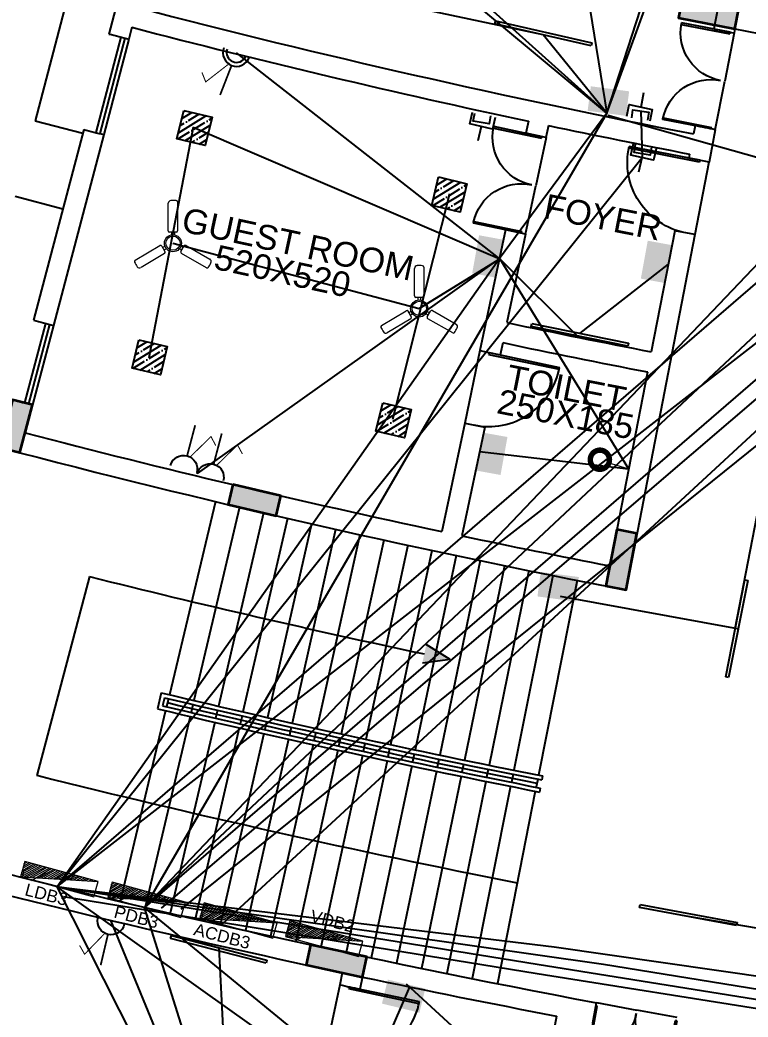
# Model space of a CAD drawing. Header units: inches. Extents: x -221585 to 401252, y -284294 to 332380.
# Drawn here: x 142180 to 143066, y 39491 to 40704 of the extents above; entities that cross this region are included whole.
import ezdxf

# ---------------------------------------------------------------- set-up
doc = ezdxf.new("R2010")
doc.units = ezdxf.units.IN
doc.header["$MEASUREMENT"] = 0
doc.linetypes.add('HIDDEN2', pattern=[0.1875, 0.125, -0.0625])
for name, color, linetype in [('A_dimension_100', 233, 'Continuous'), ('E-LIGHT', 7, 'Continuous'), ('Power', 7, 'Continuous'), ('UPS', 7, 'Continuous')]:
    doc.layers.add(name, color=color, linetype=linetype)
for name, color, linetype, lineweight in [('ceilingfan', 1, 'Continuous', 15), ('column fa 25', 3, 'Continuous', 35), ('PIE', 7, 'Continuous', 15), ('text', 72, 'HIDDEN2', 5)]:
    doc.layers.add(name, color=color, linetype=linetype, lineweight=lineweight)
doc.styles.add('DIM', font='arial.ttf')

# ---------------------------------------------------------------- blocks, each defined once
blk = doc.blocks.new('RYTRTRTRTRT')
at = {"color": 1}
for p, q in [((42.518, 61.153), (42.518, 61.753)), ((42.518, 61.753), (42.538, 61.753)), ((42.538, 61.753), (42.538, 61.153)), ((43.718, 61.753), (43.698, 61.753)), ((43.698, 61.753), (43.698, 61.153)), ((43.718, 61.153), (43.718, 61.753)), ((42.518, 61.153), (42.538, 61.153)), ((43.718, 61.153), (43.698, 61.153)), ((42.518, 61.103), (43.118, 61.103)), ((43.718, 61.103), (43.118, 61.103))]:
    blk.add_line(p, q, dxfattribs=at)
for centre, start, end in [((42.528, 61.163), 359.0371, 90), ((43.708, 61.163), 90, 180.9629)]:
    blk.add_arc(centre, 0.59, start, end, dxfattribs=at)
blk = doc.blocks.new('TRTH')
at = {"color": 1, "ltscale": 8}
for p, q in [((-589.839, -68.759), (-589.839, -67.98)), ((-589.819, -68.759), (-589.819, -67.979)), ((-589.839, -68.759), (-589.819, -68.759)), ((-589.839, -68.859), (-589.039, -68.859))]:
    blk.add_line(p, q, dxfattribs=at)
blk.add_arc((-589.819, -68.759), 0.78, 0, 91.4693, dxfattribs=at)
blk = doc.blocks.new('ddfe')
at = {"layer": 'column fa 25', "ltscale": 10}
h = blk.add_hatch(color=3, dxfattribs=at)
h.set_gradient(color1=(141, 141, 141), color2=(145, 145, 145), one_color=1, tint=0.57, name='CYLINDER')
h.paths.add_polyline_path([(177039, 119902.4), (177064, 119902.4), (177064, 119962.4), (177039, 119962.4)])
at = {"layer": 'column fa 25', "color": 2, "ltscale": 10}
blk.add_lwpolyline([(177039, 119902.4), (177064, 119902.4), (177064, 119962.4), (177039, 119962.4)], close=True, dxfattribs=at)
blk = doc.blocks.new('dd')
at = {"layer": 'column fa 25', "ltscale": 10}
h = blk.add_hatch(color=3, dxfattribs=at)
h.set_gradient(color1=(141, 141, 141), color2=(145, 145, 145), one_color=1, tint=0.57, name='CYLINDER')
h.paths.add_polyline_path([(177327.8, 119886), (177352.8, 119886), (177352.8, 119956), (177327.8, 119956)])
at = {"layer": 'column fa 25', "color": 1, "ltscale": 10}
blk.add_lwpolyline([(177327.8, 119886), (177352.8, 119886), (177352.8, 119956), (177327.8, 119956)], close=True, dxfattribs=at)
blk = doc.blocks.new('Fan')
at = {"color": 6}
for p, q in [((-5.8, 15.7), (-5.8, 48.4)), ((5.2, 50.1), (5.2, 15.7)), ((3.5, 14), (-4.1, 14)), ((-1.9, 14), (-1.9, 10.8)), ((1.5, 14), (1.5, 10.8)), ((-45.2, -19.5), (-15.9, -1.9)), ((-10.2, -11.4), (-38.2, -28.2)), ((-13.6, -2.5), (-9.7, -9)), ((-12.6, -4.2), (-9.9, -2.6)), ((-10.8, -7.1), (-8.1, -5.5)), ((10.3, -7.3), (7.6, -5.8)), ((12, -4.4), (9.3, -2.8)), ((9.4, -9.1), (13.2, -2.4)), ((39.7, -28.3), (10, -11.4)), ((15.5, -1.8), (43.8, -18))]:
    blk.add_line(p, q, dxfattribs=at)
for centre, radius in [((-0.2, 0.8), 10.2), ((-0.2, 0.9), 8.5)]:
    blk.add_circle(centre, radius, dxfattribs=at)
for centre, radius, start, end in [((-2.4, 48.4), 3.4, 92.735, 180), ((-0.2, 0.9), 51, 85.7207, 92.735), ((3.5, 50.1), 1.7, 0, 85.7207), ((-4.1, 15.7), 1.7, 180, 270), ((3.5, 15.7), 1.7, 270, 0), ((-15, -3.4), 1.7, 30.9808, 120.9808), ((-11.1, -9.9), 1.7, 300.9808, 30.9808), ((10.8, -9.9), 1.7, 150.2708, 240.2708), ((14.6, -3.3), 1.7, 60.2708, 150.2708), ((-44.4, -21), 1.7, 120.9808, 206.3239), ((-0.2, 0.9), 51, 206.3239, 213.3255), ((-0.2, 0.9), 51, 325.7165, 332.7215), ((42.1, -20.9), 3.4, 332.7215, 60.2708), ((-40, -25.3), 3.4, 213.3255, 300.9808), ((40.6, -26.9), 1.7, 240.2708, 325.7165)]:
    blk.add_arc(centre, radius, start, end, dxfattribs=at)
blk = doc.blocks.new('ups 6A')
at = {"layer": 'E-LIGHT', "color": 4}
for points, const_width in [([(5905666.9, -1658491.3), (5905670.4, -1658287.3)], 11.7), ([(5905691.6, -1658286), (5905784.8, -1658448.2), (5905830.5, -1658400.8)], 6.64)]:
    blk.add_lwpolyline(points, dxfattribs=dict(at, const_width=const_width))
blk.add_arc((5905671.9, -1658199.8), 87.4, 179.01016, 359.01016, dxfattribs=at)
blk = doc.blocks.new('16A')
at = {"layer": 'E-LIGHT', "color": 1}
for points, const_width in [([(5916857.4, -1642748), (5916860.9, -1642952)], 11.7), ([(5916882, -1642953.3), (5916975.2, -1642791.1), (5917021, -1642838.5)], 6.64)]:
    blk.add_lwpolyline(points, dxfattribs=dict(at, const_width=const_width))
for centre, radius, start, end in [((5916862.4, -1643039.4), 87.4, 0.98984, 180.98984), ((5916863.3, -1643042.7), 64.6, 4.27254, 175.75788)]:
    blk.add_arc(centre, radius, start, end, dxfattribs=at)
blk = doc.blocks.new('light')
at = {"color": 5}
for p, q in [((112625.2, 38871.2), (112742.5, 38895.9)), ((112743.3, 38892.3), (112625.9, 38867.6)), ((112742.5, 38895.9), (112743.3, 38892.3)), ((112625.9, 38867.6), (112625.2, 38871.2))]:
    blk.add_line(p, q, dxfattribs=at)

msp = doc.modelspace()

# ---------------------------------------------------------------- hatches: boundary and pattern name
at = {"ltscale": 10}
h = msp.add_hatch(dxfattribs=at)
h.set_pattern_fill('ANSI35', color=1, scale=50, angle=-13.423)
h.set_pattern_definition([(31.5770164, (-50813.339, -100492.432), (-6.5455525, 10.6492132), []), (31.5770164, (-50804.742, -100494.484), (-6.5455525, 10.6492132), [15.625, -3.125, 0, -3.125])])
h.paths.add_polyline_path([(142405.7, 40550.8), (142414, 40585.4), (142379.5, 40593.6), (142371.2, 40559.1)])
h = msp.add_hatch(dxfattribs=at)
h.set_pattern_fill('ANSI35', color=1, scale=50, angle=-13.423)
h.set_pattern_definition([(31.5770164, (-50503.447, -100573.348), (-6.5455525, 10.6492132), []), (31.5770164, (-50494.85, -100575.4), (-6.5455525, 10.6492132), [15.625, -3.125, 0, -3.125])])
h.paths.add_polyline_path([(142715.6, 40469.9), (142723.9, 40504.5), (142689.3, 40512.7), (142681.1, 40478.2)])
h = msp.add_hatch(dxfattribs=at)
h.set_pattern_fill('ANSI35', color=1, scale=50, angle=-13.423)
h.set_pattern_definition([(31.5770164, (-50867.941, -100771.352), (-6.5455525, 10.6492132), []), (31.5770164, (-50859.344, -100773.404), (-6.5455525, 10.6492132), [15.625, -3.125, 0, -3.125])])
h.paths.add_polyline_path([(142351.1, 40271.9), (142359.4, 40306.5), (142324.8, 40314.7), (142316.6, 40280.2)])
h = msp.add_hatch(dxfattribs=at)
h.set_pattern_fill('ANSI35', color=1, scale=50, angle=-13.423)
h.set_pattern_definition([(31.5770164, (-50571.306, -100847.912), (-6.5455525, 10.6492132), []), (31.5770164, (-50562.709, -100849.963), (-6.5455525, 10.6492132), [15.625, -3.125, 0, -3.125])])
h.paths.add_polyline_path([(142647.8, 40195.4), (142656, 40229.9), (142621.5, 40238.1), (142613.2, 40203.6)])
h = msp.add_hatch(color=2, dxfattribs=at)
h.dxf.hatch_style = 1
h.paths.add_polyline_path([(142669.6, 39921.5), (142703.6, 39926), (142674.4, 39944)])

# ---------------------------------------------------------------- linework, layer by layer
at = {"color": 4, "ltscale": 10}
for p, q in [((143162.1, 41404.5), (143024.1, 40692.7)), ((143049.6, 40692.9, 0), (143048.6, 40688)), ((142798.5, 40580.5), (142795.4, 40565.8)), ((142823, 40575.3), (142819.9, 40560.7)), ((142819.9, 40560.7), (142795.4, 40565.8)), ((143001.3, 40574.9), (142999.4, 40565.1)), ((143025.8, 40570.2), (143018.2, 40530.9)), ((142994.6, 40540.6), (142993.6, 40535.7)), ((143018.2, 40530.9), (142993.6, 40535.7)), ((142770.7, 40448.4), (142739.7, 40301.7)), ((142795.1, 40443.3), (142770.7, 40448.4)), ((142795.1, 40443.3), (142772.4, 40335.6)), ((143001.1, 40442.6), (142917.3, 40010.6)), ((142976.5, 40447.3), (142948, 40300.1)), ((143001.1, 40442.6), (142976.5, 40447.3)), ((142767.3, 40311.2), (142764.2, 40296.5)), ((142739.7, 40301.6), (142764.2, 40296.5)), ((142943.2, 40275.5), (142897.5, 40039.9)), ((142721.1, 40213.5), (142693.3, 40081.5, 0.8)), ((142721.1, 40213.5, 0), (142745.6, 40208.3)), ((142745.6, 40208.3), (142717.7, 40076.3)), ((142572.2, 39545, 0.3), (142569.1, 39530.3, 0.4)), ((142596.7, 39539.8, 0.8), (142593.6, 39525.1, 0.4)), ((142876.9, 39483.9), (142881.3, 39508.5)), ((142832.6, 39492.3, 0), (142791.9, 39276.1, 0))]:
    msp.add_line(p, q, dxfattribs=at)
at = {"color": 3}
for p, q in [((142893.9, 40590.2, 0), (143135, 41333.6, 0.4)), ((142764, 40413.3), (142443.6, 40663.7, 0.4)), ((142895.3, 40587.9), (143387.9, 40448.8)), ((143380.9, 40504.2), (142351.8, 39623.6, 0.9)), ((143382.8, 40433.5), (142376, 39622.3, 0.9)), ((142809.3, 39543.8), (142233.4, 39637.2, 0.7)), ((143136.3, 39491.5), (142809.3, 39543.8))]:
    msp.add_line(p, q, dxfattribs=at)
at = {"color": 42}
for p, q in [((142893.9, 40590.2, 0), (143129.6, 41237)), ((142893.9, 40590.2, 0), (142408.2, 40994.9, 0)), ((142763.3, 40413.6), (142395.7, 40152)), ((142484.9, 39137, 0.2), (142291.1, 39607.7, 0.5))]:
    msp.add_line(p, q, dxfattribs=at)
at = {"color": 4, "ltscale": 8}
for p, q in [((142394.5, 41088.9, 0.4), (142288.5, 40686.6, 0.4)), ((142316.5, 40694.8, 0.4), (142312.7, 40680.3, 0.4)), ((142258, 40570.6, 0.4), (142196.8, 40338.5, 0.4)), ((142282.1, 40564.2, 0.4), (142221, 40332.1, 0.4)), ((142195.6, 40235.5, 0.4), (142186.7, 40201.6, 0.8))]:
    msp.add_line(p, q, dxfattribs=at)
at = {"color": 20, "ltscale": 10}
for p, q in [((142300.5, 40967.9, 0.4), (142198.7, 40581, 0.4)), ((142198.7, 40581, 0.4), (142256.7, 40565.8, 0.4)), ((142174.5, 40489.2, 0.4), (142232.5, 40473.9, 0.4))]:
    msp.add_line(p, q, dxfattribs=at)
at = {"color": 1}
for p, q in [((142547.1, 40903.4), (142893.9, 40590.2, 0)), ((142855.2, 40830.9), (142893.9, 40590.2, 0)), ((142391, 40573.4), (142764, 40413.3)), ((142665.9, 40352.7), (142764, 40413.3)), ((142764, 40413.3), (142860.1, 40317.5)), ((142764, 40413.3), (142920.4, 40157.7)), ((142784.8, 39253.2), (142331.7, 39624.2, 0.9))]:
    msp.add_line(p, q, dxfattribs=at)
at = {"color": 6}
for p, q in [((142816.4, 40685.6, -0.4), (142529.7, 40746.6, -0.4)), ((142893.9, 40590.2, 0), (142816.4, 40685.6, -0.4)), ((142391, 40573.4), (142337.2, 40292.8)), ((142702.8, 40492.3), (142633.5, 40217.6)), ((142366.3, 40432.2), (142665.9, 40352.8)), ((142861.4, 40322.6), (142969.1, 40406.8)), ((143050.2, 39963.8, 0.4), (143106.9, 40258.3, 0.4)), ((142739.3, 40178.8), (142920.4, 40157.7)), ((142837.3, 40002.8), (143052.4, 39963.8)), ((143281.7, 39564.4, 0), (142992.7, 39613.4, 0)), ((142427.9, 39470.8), (142422.4, 39575.1, 0.5)), ((142654, 39527.8, 0.8), (142484.9, 39137, 0.2)), ((142811.9, 39382.7, 0), (142650.4, 39531.1, 0.8))]:
    msp.add_line(p, q, dxfattribs=at)
at = {"color": 5}
for p, q in [((142757.9, 40698.9, -0.4), (142758.7, 40702.5, -0.4)), ((142874.8, 40672.4, -0.4), (142757.9, 40698.9, -0.4)), ((142758.7, 40702.5, -0.4), (142875.6, 40675.9, -0.4)), ((142875.6, 40675.9, -0.4), (142874.8, 40672.4, -0.4)), ((142801.9, 40330.8), (142802.6, 40334.4)), ((142802.6, 40334.4), (142920.1, 40310.7)), ((142919.4, 40307.1), (142801.9, 40330.8)), ((142920.1, 40310.7), (142919.4, 40307.1)), ((143038.5, 39905, 0.4), (143061.9, 40022.6, 0.4)), ((143065.5, 40021.9, 0.4), (143042.1, 39904.2, 0.4)), ((143061.9, 40022.6, 0.4), (143065.5, 40021.9, 0.4)), ((143042.1, 39904.2, 0.4), (143038.5, 39905, 0.4)), ((142933.8, 39624.2, 0), (142934.4, 39627.8, 0)), ((143051.7, 39602.6, 0), (142933.8, 39624.2, 0)), ((142934.4, 39627.8, 0), (143052.4, 39606.2, 0)), ((143052.4, 39606.2, 0), (143051.7, 39602.6, 0))]:
    msp.add_line(p, q, dxfattribs=at)
at = {"color": 5, "ltscale": 8}
for p, q in [((142303, 40682.8, 0.4), (142272.5, 40566.8, 0.4)), ((142307.9, 40681.5, 0.4), (142277.3, 40565.5, 0.4)), ((142312.7, 40680.3, 0.4), (142282.1, 40564.2, 0.4)), ((142211.3, 40334.7, 0.4), (142185.9, 40238, 0.4)), ((142216.2, 40333.4, 0.4), (142190.7, 40236.7, 0.4)), ((142221, 40332.1, 0.4), (142195.6, 40235.5, 0.4))]:
    msp.add_line(p, q, dxfattribs=at)
at = {"color": 144}
for p, q in [((143504.5, 40644.8, 0), (142226.1, 39650.1, 0.7)), ((143542.5, 40635.3), (142426, 39603.9, 0.5)), ((143273.1, 40612.8), (142331.7, 39624.2, 0.9)), ((143314, 40589.8), (142226.1, 39650.1, 0.7)), ((142893.9, 40590.2, 0), (142332, 39624.6, 0.9)), ((142893.9, 40590.2, 0), (142763.3, 40413.6)), ((142935.4, 40593), (142936.9, 40536.2)), ((143326, 40556.4), (142332.6, 39625.2, 0.9)), ((142936.9, 40536.2), (142225.5, 39649.4, 0.7)), ((143375.2, 40525.6), (142332, 39624.6, 0.9)), ((142763.2, 40412.8), (142225.5, 39649.4, 0.7)), ((142484.9, 39137, 0.2), (142225.5, 39649.4, 0.7)), ((142783.7, 39252.2), (142225.5, 39649.4, 0.7)), ((142889.9, 39554.9), (142225.5, 39649.4, 0.7)), ((142829.9, 39576), (142233.4, 39648.3, 0.7)), ((142809.3, 39554.8), (142233.4, 39648.3, 0.7)), ((142484.9, 39137, 0.2), (142331.7, 39624.2, 0.9)), ((143240.3, 39517.1), (142829.9, 39576)), ((143136.3, 39502.5), (142809.3, 39554.8)), ((143603, 39439.6), (142889.9, 39554.9))]:
    msp.add_line(p, q, dxfattribs=at)
at = {"color": 2, "ltscale": 8}
for p, q in [((142418, 40118, 0.4), (142362, 39883.1, 0.4)), ((142447.2, 40111.1, 0.4), (142391.8, 39876.1, 0.4)), ((142476.4, 40104.3, 0.4), (142421.6, 39869.1, 0.4)), ((142505.6, 40097.5, 0.4), (142451.4, 39862.2, 0.4)), ((142534.9, 40090.8, 0.4), (142481.3, 39855.3, 0.4)), ((142564.1, 40084.2, 0.4), (142511.2, 39848.6, 0.4)), ((142593.4, 40077.7, 0.4), (142541.1, 39841.9, 0.4)), ((142622.7, 40071.2, 0.4), (142571, 39835.3, 0.4)), ((142652, 40064.8, 0.4), (142600.9, 39828.8, 0.4)), ((142681.3, 40058.5, 0.4), (142630.8, 39822.3, 0.4)), ((142710.7, 40052.3, 0.4), (142660.8, 39816, 0.4)), ((142740.1, 40046.1, 0.4), (142690.8, 39809.7, 0.4)), ((142769.5, 40040, 0.4), (142720.8, 39803.5, 0.4)), ((142798.9, 40034, 0.4), (142750.8, 39797.3, 0.4)), ((142828.3, 40028.1, 0.4), (142780.9, 39791.3, 0.4)), ((142857.7, 40022.2, 0.4), (142810.9, 39785.3, 0.4)), ((142360.8, 39878.3, 0.4), (142358.5, 39868.5, 0.4)), ((142357.3, 39863.7, 0.4), (142302, 39631.7, 0.4)), ((142390.6, 39871.2, 0.4), (142388.3, 39861.5, 0.4)), ((142420.5, 39864.2, 0.4), (142418.2, 39854.5, 0.4)), ((142387.2, 39856.6, 0.4), (142332.5, 39624.5, 0.4)), ((142417.1, 39849.6, 0.4), (142362.9, 39617.3, 0.4)), ((142450.3, 39857.3, 0.4), (142448.1, 39847.6, 0.4)), ((142480.2, 39850.5, 0.4), (142478, 39840.7, 0.4)), ((142446.9, 39842.7, 0.4), (142393.4, 39610.3, 0.4)), ((142476.8, 39835.8, 0.4), (142423.9, 39603.3, 0.4)), ((142510.1, 39843.7, 0.4), (142507.9, 39833.9, 0.4)), ((142540, 39837, 0.4), (142537.8, 39827.3, 0.4)), ((142506.8, 39829.1, 0.4), (142454.5, 39596.4, 0.4)), ((142569.9, 39830.4, 0.4), (142567.8, 39820.7, 0.4)), ((142599.8, 39823.9, 0.4), (142597.7, 39814.1, 0.4)), ((142536.7, 39822.4, 0.4), (142485, 39589.6, 0.4)), ((142566.7, 39815.8, 0.4), (142515.6, 39582.8, 0.4)), ((142629.8, 39817.4, 0.4), (142627.7, 39807.7, 0.4)), ((142596.7, 39809.2, 0.4), (142546.2, 39576.1, 0.4)), ((142626.7, 39802.8, 0.4), (142576.8, 39569.6, 0.4)), ((142659.8, 39811.1, 0.4), (142657.7, 39801.3, 0.4)), ((142689.8, 39804.8, 0.4), (142687.7, 39795, 0.4)), ((142656.7, 39796.4, 0.4), (142607.4, 39563, 0.4)), ((142686.7, 39790.1, 0.4), (142638.1, 39556.6, 0.4)), ((142719.8, 39798.6, 0.4), (142717.8, 39788.8, 0.4)), ((142749.8, 39792.4, 0.4), (142747.8, 39782.6, 0.4)), ((142716.8, 39783.9, 0.4), (142668.7, 39550.3, 0.4)), ((142746.8, 39777.7, 0.4), (142699.4, 39544, 0.4)), ((142779.9, 39786.4, 0.4), (142777.9, 39776.6, 0.4)), ((142810, 39780.4, 0.4), (142808, 39770.6, 0.4)), ((142815.8, 39784.3, 0.4), (142814.9, 39779.4, 0.4)), ((142815.8, 39784.3, 0.4), (142814.9, 39779.4, 0.4)), ((142776.9, 39771.7, 0.4), (142730.1, 39537.8, 0.4)), ((142807, 39765.7, 0.4), (142760.8, 39531.7, 0.4)), ((142812.9, 39769.6, 0.4), (142811.9, 39764.7, 0.4))]:
    msp.add_line(p, q, dxfattribs=at)
at = {"color": 2, "ltscale": 10}
for p, q in [((142264.7, 40026.8, 0.4), (142201, 39785, 0.4)), ((142264.7, 40026.8, 0.4), (142201, 39785, 0.4)), ((142703.6, 39926), (142674.4, 39944)), ((142703.6, 39926), (142669.6, 39921.5)), ((142352.2, 39885.5), (142347.6, 39866)), ((142355.9, 39879.4), (142353.6, 39869.7))]:
    msp.add_line(p, q, dxfattribs=at)
at = {"color": 1, "ltscale": 10, "elevation": 0}
for points in [[(142379.5, 40593.6), (142414, 40585.4), (142405.7, 40550.8), (142371.2, 40559.1)], [(142689.3, 40512.7), (142723.9, 40504.5), (142715.6, 40469.9), (142681.1, 40478.2)], [(142324.8, 40314.7), (142359.4, 40306.5), (142351.1, 40271.9), (142316.6, 40280.2)], [(142621.5, 40238.1), (142656, 40229.9), (142647.8, 40195.4), (142613.2, 40203.6)]]:
    msp.add_lwpolyline(points, close=True, dxfattribs=at)
at = {"color": 30, "linetype": 'Continuous', "lineweight": 9, "true_color": 0x00001e}
for points, elevation in [([(142181.1, 39661.5), (142270, 39637.2), (142275.2, 39655.9), (142186.4, 39680.2), (142181.1, 39661.5), (142275.2, 39655.9)], 0.7), ([(142181.1, 39661.5), (142270, 39637.2), (142275.2, 39655.9), (142186.4, 39680.2), (142181.1, 39661.5), (142275.2, 39655.9)], 0.7), ([(142287.3, 39636.4), (142376.1, 39612), (142381.4, 39630.7), (142292.5, 39655.1), (142287.3, 39636.4), (142381.4, 39630.7)], 0.9), ([(142287.3, 39636.4), (142376.1, 39612), (142381.4, 39630.7), (142292.5, 39655.1), (142287.3, 39636.4), (142381.4, 39630.7)], 0.9), ([(142398.9, 39611.3), (142487.7, 39587), (142493, 39605.7), (142404.1, 39630), (142398.9, 39611.3), (142493, 39605.7)], 0.5), ([(142398.9, 39611.3), (142487.7, 39587), (142493, 39605.7), (142404.1, 39630), (142398.9, 39611.3), (142493, 39605.7)], 0.5), ([(142503.2, 39589.2), (142592, 39564.8), (142597.3, 39583.5), (142508.4, 39607.9), (142503.2, 39589.2), (142597.3, 39583.5)], 0.1), ([(142503.2, 39589.2), (142592, 39564.8), (142597.3, 39583.5), (142508.4, 39607.9), (142503.2, 39589.2), (142597.3, 39583.5)], 0.1)]:
    msp.add_lwpolyline(points, dxfattribs=dict(at, elevation=elevation))
at = {"color": 1, "linetype": 'Continuous', "lineweight": 9, "true_color": 0x000001}
for points, elevation in [([(142183.9, 39672.1), (142194.4, 39678.4), (142194.4, 39678.4)], 0.7), ([(142183.9, 39672.1), (142194.4, 39678.4), (142194.4, 39678.4)], 0.7), ([(142184.8, 39675), (142191.6, 39678.7), (142191.6, 39678.7)], 0.7), ([(142184.8, 39675), (142191.6, 39678.7), (142191.6, 39678.7)], 0.7), ([(142185.1, 39677.4), (142188.8, 39679.3), (142188.8, 39679.3)], 0.7), ([(142185.1, 39677.4), (142188.8, 39679.3), (142188.8, 39679.3)], 0.7), ([(142186, 39680.2), (142186.7, 39680.3), (142186.7, 39680.3)], 0.7), ([(142186, 39680.2), (142186.7, 39680.3), (142186.7, 39680.3)], 0.7), ([(142181.4, 39664), (142202.6, 39675.9), (142202.6, 39675.9)], 0.7), ([(142181.4, 39661.6), (142205.4, 39675), (142205.4, 39675)], 0.7), ([(142181.4, 39661.6), (142205.4, 39675), (142205.4, 39675)], 0.7), ([(142182.3, 39666.8), (142199.8, 39676.5), (142199.8, 39676.5)], 0.7), ([(142182.3, 39666.8), (142199.8, 39676.5), (142199.8, 39676.5)], 0.7), ([(142183.2, 39660.2), (142185.1, 39667.3), (142185.1, 39667.3)], 0.7), ([(142183.3, 39669.3), (142197.3, 39677.5), (142197.3, 39677.5)], 0.7), ([(142183.3, 39669.3), (142197.3, 39677.5), (142197.3, 39677.5)], 0.7), ([(142185.3, 39661.4), (142207.9, 39674.4), (142207.9, 39674.4)], 0.7), ([(142185.3, 39661.4), (142207.9, 39674.4), (142207.9, 39674.4)], 0.7), ([(142188.8, 39661.5), (142210.7, 39673.4), (142210.7, 39673.4)], 0.7), ([(142188.8, 39661.5), (142210.7, 39673.4), (142210.7, 39673.4)], 0.7), ([(142192.3, 39661.3), (142213.5, 39673.2), (142213.5, 39673.2)], 0.7), ([(142192.3, 39661.3), (142213.5, 39673.2), (142213.5, 39673.2)], 0.7), ([(142195.8, 39661), (142215.6, 39672.2), (142215.6, 39672.2)], 0.7), ([(142195.8, 39661), (142215.6, 39672.2), (142215.6, 39672.2)], 0.7), ([(142199.6, 39660.5), (142218.4, 39671.6), (142218.4, 39671.6)], 0.7), ([(142199.6, 39660.5), (142218.4, 39671.6), (142218.4, 39671.6)], 0.7), ([(142203.1, 39660.3), (142220.9, 39670.7), (142220.9, 39670.7)], 0.7), ([(142203.1, 39660.3), (142220.9, 39670.7), (142220.9, 39670.7)], 0.7), ([(142206.6, 39660.4), (142223.7, 39670.1), (142223.7, 39670.1)], 0.7), ([(142206.6, 39660.4), (142223.7, 39670.1), (142223.7, 39670.1)], 0.7), ([(142210.1, 39660.2), (142226.6, 39669.1), (142226.6, 39669.1)], 0.7), ([(142210.1, 39660.2), (142226.6, 39669.1), (142226.6, 39669.1)], 0.7), ([(142214, 39660), (142229, 39668.5), (142229, 39668.5)], 0.7), ([(142214, 39660), (142229, 39668.5), (142229, 39668.5)], 0.7), ([(142217.5, 39659.4), (142231.9, 39667.6), (142231.9, 39667.6)], 0.7), ([(142217.5, 39659.4), (142231.9, 39667.6), (142231.9, 39667.6)], 0.7), ([(142221, 39659.2), (142234.7, 39667.3), (142234.7, 39667.3)], 0.7), ([(142221, 39659.2), (142234.7, 39667.3), (142234.7, 39667.3)], 0.7), ([(142224.5, 39659.3), (142237.1, 39666.4), (142237.1, 39666.4)], 0.7), ([(142224.5, 39659.3), (142237.1, 39666.4), (142237.1, 39666.4)], 0.7), ([(142228.3, 39659.1), (142239.9, 39665.8), (142239.9, 39665.8)], 0.7), ([(142228.3, 39659.1), (142239.9, 39665.8), (142239.9, 39665.8)], 0.7), ([(142231.5, 39658.5), (142242.4, 39664.8), (142242.4, 39664.8)], 0.7), ([(142231.5, 39658.5), (142242.4, 39664.8), (142242.4, 39664.8)], 0.7), ([(142235, 39658.3), (142244.9, 39663.9), (142244.9, 39663.9)], 0.7), ([(142235, 39658.3), (142244.9, 39663.9), (142244.9, 39663.9)], 0.7), ([(142238.5, 39658.1), (142247.7, 39663.3), (142247.7, 39663.3)], 0.7), ([(142238.5, 39658.1), (142247.7, 39663.3), (142247.7, 39663.3)], 0.7), ([(142242, 39658.2), (142250.5, 39662.3), (142250.5, 39662.3)], 0.7), ([(142242, 39658.2), (142250.5, 39662.3), (142250.5, 39662.3)], 0.7), ([(142245.5, 39658), (142253, 39662.1), (142253, 39662.1)], 0.7), ([(142245.5, 39658), (142253, 39662.1), (142253, 39662.1)], 0.7), ([(142249.3, 39657.4), (142255.8, 39661.5), (142255.8, 39661.5)], 0.7), ([(142249.3, 39657.4), (142255.8, 39661.5), (142255.8, 39661.5)], 0.7), ([(142252.8, 39657.2), (142258.6, 39660.5), (142258.6, 39660.5)], 0.7), ([(142252.8, 39657.2), (142258.6, 39660.5), (142258.6, 39660.5)], 0.7), ([(142256.3, 39657), (142261.1, 39659.6), (142261.1, 39659.6)], 0.7), ([(142256.3, 39657), (142261.1, 39659.6), (142261.1, 39659.6)], 0.7), ([(142259.8, 39657.1), (142263.9, 39659), (142263.9, 39659)], 0.7), ([(142259.8, 39657.1), (142263.9, 39659), (142263.9, 39659)], 0.7), ([(142263.7, 39656.5), (142266.8, 39658), (142266.8, 39658)], 0.7), ([(142263.7, 39656.5), (142266.8, 39658), (142266.8, 39658)], 0.7), ([(142267.2, 39656.3), (142268.9, 39657.4), (142268.9, 39657.4)], 0.7), ([(142267.2, 39656.3), (142268.9, 39657.4), (142268.9, 39657.4)], 0.7), ([(142270.7, 39656.1), (142271.7, 39656.8), (142271.7, 39656.8)], 0.7), ([(142270.7, 39656.1), (142271.7, 39656.8), (142271.7, 39656.8)], 0.7), ([(142274.2, 39655.9), (142274.2, 39656.2), (142274.2, 39656.2)], 0.7), ([(142274.2, 39655.9), (142274.2, 39656.2), (142274.2, 39656.2)], 0.7), ([(142291, 39649.8), (142297.8, 39653.5), (142297.8, 39653.5)], 0.9), ([(142291, 39649.8), (142297.8, 39653.5), (142297.8, 39653.5)], 0.9), ([(142291.2, 39652.2), (142295, 39654.1), (142295, 39654.1)], 0.9), ([(142291.2, 39652.2), (142295, 39654.1), (142295, 39654.1)], 0.9), ([(142292.2, 39655.1), (142292.9, 39655.1), (142292.9, 39655.1)], 0.9), ([(142292.2, 39655.1), (142292.9, 39655.1), (142292.9, 39655.1)], 0.9), ([(142287.5, 39638.8), (142308.8, 39650.8), (142308.8, 39650.8)], 0.9), ([(142287.6, 39636.4), (142311.6, 39649.8), (142311.6, 39649.8)], 0.9), ([(142287.6, 39636.4), (142311.6, 39649.8), (142311.6, 39649.8)], 0.9), ([(142288.5, 39641.7), (142305.9, 39651.4), (142305.9, 39651.4)], 0.9), ([(142288.5, 39641.7), (142305.9, 39651.4), (142305.9, 39651.4)], 0.9), ([(142289.4, 39644.1), (142303.5, 39652.3), (142303.5, 39652.3)], 0.9), ([(142289.4, 39644.1), (142303.5, 39652.3), (142303.5, 39652.3)], 0.9), ([(142289.4, 39635.1), (142291.3, 39642.1), (142291.3, 39642.1)], 0.9), ([(142290, 39647), (142300.6, 39653.3), (142300.6, 39653.3)], 0.9), ([(142290, 39647), (142300.6, 39653.3), (142300.6, 39653.3)], 0.9), ([(142291.5, 39636.2), (142314, 39649.2), (142314, 39649.2)], 0.9), ([(142291.5, 39636.2), (142314, 39649.2), (142314, 39649.2)], 0.9), ([(142295, 39636.3), (142316.9, 39648.3), (142316.9, 39648.3)], 0.9), ([(142295, 39636.3), (142316.9, 39648.3), (142316.9, 39648.3)], 0.9), ([(142298.5, 39636.1), (142319.7, 39648), (142319.7, 39648)], 0.9), ([(142298.5, 39636.1), (142319.7, 39648), (142319.7, 39648)], 0.9), ([(142302, 39635.9), (142321.8, 39647.1), (142321.8, 39647.1)], 0.9), ([(142302, 39635.9), (142321.8, 39647.1), (142321.8, 39647.1)], 0.9), ([(142305.8, 39635.3), (142324.6, 39646.5), (142324.6, 39646.5)], 0.9), ([(142305.8, 39635.3), (142324.6, 39646.5), (142324.6, 39646.5)], 0.9), ([(142309.3, 39635.1), (142327.1, 39645.5), (142327.1, 39645.5)], 0.9), ([(142309.3, 39635.1), (142327.1, 39645.5), (142327.1, 39645.5)], 0.9), ([(142312.8, 39635.2), (142329.9, 39644.9), (142329.9, 39644.9)], 0.9), ([(142312.8, 39635.2), (142329.9, 39644.9), (142329.9, 39644.9)], 0.9), ([(142316.3, 39635), (142332.7, 39644), (142332.7, 39644)], 0.9), ([(142316.3, 39635), (142332.7, 39644), (142332.7, 39644)], 0.9), ([(142320.2, 39634.8), (142335.2, 39643.4), (142335.2, 39643.4)], 0.9), ([(142320.2, 39634.8), (142335.2, 39643.4), (142335.2, 39643.4)], 0.9), ([(142323.7, 39634.2), (142338, 39642.4), (142338, 39642.4)], 0.9), ([(142323.7, 39634.2), (142338, 39642.4), (142338, 39642.4)], 0.9), ([(142327.2, 39634), (142340.8, 39642.2), (142340.8, 39642.2)], 0.9), ([(142327.2, 39634), (142340.8, 39642.2), (142340.8, 39642.2)], 0.9), ([(142330.7, 39634.1), (142343.3, 39641.2), (142343.3, 39641.2)], 0.9), ([(142330.7, 39634.1), (142343.3, 39641.2), (142343.3, 39641.2)], 0.9), ([(142334.5, 39633.9), (142346.1, 39640.6), (142346.1, 39640.6)], 0.9), ([(142334.5, 39633.9), (142346.1, 39640.6), (142346.1, 39640.6)], 0.9), ([(142337.7, 39633.3), (142348.6, 39639.7), (142348.6, 39639.7)], 0.9), ([(142337.7, 39633.3), (142348.6, 39639.7), (142348.6, 39639.7)], 0.9), ([(142341.2, 39633.1), (142351.1, 39638.7), (142351.1, 39638.7)], 0.9), ([(142341.2, 39633.1), (142351.1, 39638.7), (142351.1, 39638.7)], 0.9), ([(142344.7, 39632.9), (142353.9, 39638.1), (142353.9, 39638.1)], 0.9), ([(142344.7, 39632.9), (142353.9, 39638.1), (142353.9, 39638.1)], 0.9), ([(142348.2, 39633), (142356.7, 39637.2), (142356.7, 39637.2)], 0.9), ([(142348.2, 39633), (142356.7, 39637.2), (142356.7, 39637.2)], 0.9), ([(142351.7, 39632.8), (142359.2, 39636.9), (142359.2, 39636.9)], 0.9), ([(142351.7, 39632.8), (142359.2, 39636.9), (142359.2, 39636.9)], 0.9), ([(142355.5, 39632.2), (142362, 39636.3), (142362, 39636.3)], 0.9), ([(142355.5, 39632.2), (142362, 39636.3), (142362, 39636.3)], 0.9), ([(142359, 39632), (142364.8, 39635.4), (142364.8, 39635.4)], 0.9), ([(142359, 39632), (142364.8, 39635.4), (142364.8, 39635.4)], 0.9), ([(142362.5, 39631.8), (142367.3, 39634.4), (142367.3, 39634.4)], 0.9), ([(142362.5, 39631.8), (142367.3, 39634.4), (142367.3, 39634.4)], 0.9), ([(142366, 39631.9), (142370.1, 39633.8), (142370.1, 39633.8)], 0.9), ([(142366, 39631.9), (142370.1, 39633.8), (142370.1, 39633.8)], 0.9), ([(142369.9, 39631.4), (142372.9, 39632.9), (142372.9, 39632.9)], 0.9), ([(142369.9, 39631.4), (142372.9, 39632.9), (142372.9, 39632.9)], 0.9), ([(142373.4, 39631.1), (142375.1, 39632.2), (142375.1, 39632.2)], 0.9), ([(142373.4, 39631.1), (142375.1, 39632.2), (142375.1, 39632.2)], 0.9), ([(142376.9, 39630.9), (142377.9, 39631.7), (142377.9, 39631.7)], 0.9), ([(142376.9, 39630.9), (142377.9, 39631.7), (142377.9, 39631.7)], 0.9), ([(142380.4, 39630.7), (142380.3, 39631), (142380.3, 39631)], 0.9), ([(142380.4, 39630.7), (142380.3, 39631), (142380.3, 39631)], 0.9), ([(142385.8, 39630.8), (142385.8, 39631.1), (142385.8, 39631.1)], 0.3), ([(142385.8, 39630.8), (142385.8, 39631.1), (142385.8, 39631.1)], 0.3), ([(142403.8, 39630), (142404.5, 39630), (142404.5, 39630)], 0.5), ([(142403.8, 39630), (142404.5, 39630), (142404.5, 39630)], 0.5), ([(142399.1, 39613.8), (142420.3, 39625.7), (142420.3, 39625.7)], 0.5), ([(142399.2, 39611.3), (142423.2, 39624.8), (142423.2, 39624.8)], 0.5), ([(142399.2, 39611.3), (142423.2, 39624.8), (142423.2, 39624.8)], 0.5), ([(142400.1, 39616.6), (142417.5, 39626.3), (142417.5, 39626.3)], 0.5), ([(142400.1, 39616.6), (142417.5, 39626.3), (142417.5, 39626.3)], 0.5), ([(142401, 39619.1), (142415.1, 39627.3), (142415.1, 39627.3)], 0.5), ([(142401, 39619.1), (142415.1, 39627.3), (142415.1, 39627.3)], 0.5), ([(142401.6, 39621.9), (142412.2, 39628.2), (142412.2, 39628.2)], 0.5), ([(142401.6, 39621.9), (142412.2, 39628.2), (142412.2, 39628.2)], 0.5), ([(142402.6, 39624.7), (142409.4, 39628.4), (142409.4, 39628.4)], 0.5), ([(142402.6, 39624.7), (142409.4, 39628.4), (142409.4, 39628.4)], 0.5), ([(142402.8, 39627.2), (142406.6, 39629), (142406.6, 39629)], 0.5), ([(142402.8, 39627.2), (142406.6, 39629), (142406.6, 39629)], 0.5), ([(142403.1, 39611.1), (142425.6, 39624.1), (142425.6, 39624.1)], 0.5), ([(142403.1, 39611.1), (142425.6, 39624.1), (142425.6, 39624.1)], 0.5), ([(142406.6, 39611.2), (142428.5, 39623.2), (142428.5, 39623.2)], 0.5), ([(142406.6, 39611.2), (142428.5, 39623.2), (142428.5, 39623.2)], 0.5), ([(142410.1, 39611), (142431.3, 39623), (142431.3, 39623)], 0.5), ([(142410.1, 39611), (142431.3, 39623), (142431.3, 39623)], 0.5), ([(142413.6, 39610.8), (142433.4, 39622), (142433.4, 39622)], 0.5), ([(142413.6, 39610.8), (142433.4, 39622), (142433.4, 39622)], 0.5), ([(142417.4, 39610.2), (142436.2, 39621.4), (142436.2, 39621.4)], 0.5), ([(142417.4, 39610.2), (142436.2, 39621.4), (142436.2, 39621.4)], 0.5), ([(142420.9, 39610), (142438.7, 39620.4), (142438.7, 39620.4)], 0.5), ([(142420.9, 39610), (142438.7, 39620.4), (142438.7, 39620.4)], 0.5), ([(142424.4, 39610.1), (142441.5, 39619.8), (142441.5, 39619.8)], 0.5), ([(142424.4, 39610.1), (142441.5, 39619.8), (142441.5, 39619.8)], 0.5), ([(142427.9, 39609.9), (142444.3, 39618.9), (142444.3, 39618.9)], 0.5), ([(142427.9, 39609.9), (142444.3, 39618.9), (142444.3, 39618.9)], 0.5), ([(142431.8, 39609.7), (142446.8, 39618.3), (142446.8, 39618.3)], 0.5), ([(142431.8, 39609.7), (142446.8, 39618.3), (142446.8, 39618.3)], 0.5), ([(142435.3, 39609.1), (142449.6, 39617.3), (142449.6, 39617.3)], 0.5), ([(142435.3, 39609.1), (142449.6, 39617.3), (142449.6, 39617.3)], 0.5), ([(142401, 39610), (142402.9, 39617), (142402.9, 39617)], 0.5), ([(142438.8, 39608.9), (142452.4, 39617.1), (142452.4, 39617.1)], 0.5), ([(142438.8, 39608.9), (142452.4, 39617.1), (142452.4, 39617.1)], 0.5), ([(142442.3, 39609), (142454.9, 39616.1), (142454.9, 39616.1)], 0.5), ([(142442.3, 39609), (142454.9, 39616.1), (142454.9, 39616.1)], 0.5), ([(142446.1, 39608.8), (142457.7, 39615.5), (142457.7, 39615.5)], 0.5), ([(142446.1, 39608.8), (142457.7, 39615.5), (142457.7, 39615.5)], 0.5), ([(142449.3, 39608.2), (142460.2, 39614.6), (142460.2, 39614.6)], 0.5), ([(142449.3, 39608.2), (142460.2, 39614.6), (142460.2, 39614.6)], 0.5), ([(142452.8, 39608), (142462.7, 39613.6), (142462.7, 39613.6)], 0.5), ([(142452.8, 39608), (142462.7, 39613.6), (142462.7, 39613.6)], 0.5), ([(142456.3, 39607.8), (142465.5, 39613), (142465.5, 39613)], 0.5), ([(142456.3, 39607.8), (142465.5, 39613), (142465.5, 39613)], 0.5), ([(142459.7, 39607.9), (142468.3, 39612.1), (142468.3, 39612.1)], 0.5), ([(142459.7, 39607.9), (142468.3, 39612.1), (142468.3, 39612.1)], 0.5), ([(142463.2, 39607.7), (142470.8, 39611.8), (142470.8, 39611.8)], 0.5), ([(142463.2, 39607.7), (142470.8, 39611.8), (142470.8, 39611.8)], 0.5), ([(142467.1, 39607.2), (142473.6, 39611.2), (142473.6, 39611.2)], 0.5), ([(142467.1, 39607.2), (142473.6, 39611.2), (142473.6, 39611.2)], 0.5), ([(142470.6, 39606.9), (142476.4, 39610.3), (142476.4, 39610.3)], 0.5), ([(142470.6, 39606.9), (142476.4, 39610.3), (142476.4, 39610.3)], 0.5), ([(142474.1, 39606.7), (142478.9, 39609.3), (142478.9, 39609.3)], 0.5), ([(142474.1, 39606.7), (142478.9, 39609.3), (142478.9, 39609.3)], 0.5), ([(142477.6, 39606.8), (142481.7, 39608.7), (142481.7, 39608.7)], 0.5), ([(142477.6, 39606.8), (142481.7, 39608.7), (142481.7, 39608.7)], 0.5), ([(142481.5, 39606.3), (142484.5, 39607.8), (142484.5, 39607.8)], 0.5), ([(142481.5, 39606.3), (142484.5, 39607.8), (142484.5, 39607.8)], 0.5), ([(142485, 39606.1), (142486.7, 39607.2), (142486.7, 39607.2)], 0.5), ([(142485, 39606.1), (142486.7, 39607.2), (142486.7, 39607.2)], 0.5), ([(142488.5, 39605.8), (142489.5, 39606.6), (142489.5, 39606.6)], 0.5), ([(142488.5, 39605.8), (142489.5, 39606.6), (142489.5, 39606.6)], 0.5), ([(142492, 39605.6), (142491.9, 39606), (142491.9, 39606)], 0.5), ([(142492, 39605.6), (142491.9, 39606), (142491.9, 39606)], 0.5), ([(142505.3, 39596.9), (142519.3, 39605.1), (142519.3, 39605.1)], 0.1), ([(142505.3, 39596.9), (142519.3, 39605.1), (142519.3, 39605.1)], 0.1), ([(142505.9, 39599.7), (142516.5, 39606.1), (142516.5, 39606.1)], 0.1), ([(142505.9, 39599.7), (142516.5, 39606.1), (142516.5, 39606.1)], 0.1), ([(142506.9, 39602.6), (142513.7, 39606.3), (142513.7, 39606.3)], 0.1), ([(142506.9, 39602.6), (142513.7, 39606.3), (142513.7, 39606.3)], 0.1), ([(142507.1, 39605), (142510.9, 39606.9), (142510.9, 39606.9)], 0.1), ([(142507.1, 39605), (142510.9, 39606.9), (142510.9, 39606.9)], 0.1), ([(142508.1, 39607.9), (142508.8, 39607.9), (142508.8, 39607.9)], 0.1), ([(142508.1, 39607.9), (142508.8, 39607.9), (142508.8, 39607.9)], 0.1), ([(142503.4, 39591.6), (142524.6, 39603.6), (142524.6, 39603.6)], 0.1), ([(142503.5, 39589.2), (142527.5, 39602.6), (142527.5, 39602.6)], 0.1), ([(142503.5, 39589.2), (142527.5, 39602.6), (142527.5, 39602.6)], 0.1), ([(142504.4, 39594.5), (142521.8, 39604.2), (142521.8, 39604.2)], 0.1), ([(142504.4, 39594.5), (142521.8, 39604.2), (142521.8, 39604.2)], 0.1), ([(142505.3, 39587.9), (142507.2, 39594.9), (142507.2, 39594.9)], 0.1), ([(142507.4, 39589), (142529.9, 39602), (142529.9, 39602)], 0.1), ([(142507.4, 39589), (142529.9, 39602), (142529.9, 39602)], 0.1), ([(142510.9, 39589.1), (142532.8, 39601.1), (142532.8, 39601.1)], 0.1), ([(142510.9, 39589.1), (142532.8, 39601.1), (142532.8, 39601.1)], 0.1), ([(142514.4, 39588.9), (142535.6, 39600.8), (142535.6, 39600.8)], 0.1), ([(142514.4, 39588.9), (142535.6, 39600.8), (142535.6, 39600.8)], 0.1), ([(142517.9, 39588.7), (142537.7, 39599.9), (142537.7, 39599.9)], 0.1), ([(142517.9, 39588.7), (142537.7, 39599.9), (142537.7, 39599.9)], 0.1), ([(142521.7, 39588.1), (142540.5, 39599.3), (142540.5, 39599.3)], 0.1), ([(142521.7, 39588.1), (142540.5, 39599.3), (142540.5, 39599.3)], 0.1), ([(142525.2, 39587.9), (142543, 39598.3), (142543, 39598.3)], 0.1), ([(142525.2, 39587.9), (142543, 39598.3), (142543, 39598.3)], 0.1), ([(142528.7, 39588), (142545.8, 39597.7), (142545.8, 39597.7)], 0.1), ([(142528.7, 39588), (142545.8, 39597.7), (142545.8, 39597.7)], 0.1), ([(142532.2, 39587.8), (142548.6, 39596.8), (142548.6, 39596.8)], 0.1), ([(142532.2, 39587.8), (142548.6, 39596.8), (142548.6, 39596.8)], 0.1), ([(142536, 39587.6), (142551.1, 39596.2), (142551.1, 39596.2)], 0.1), ([(142536, 39587.6), (142551.1, 39596.2), (142551.1, 39596.2)], 0.1), ([(142539.6, 39587), (142553.9, 39595.2), (142553.9, 39595.2)], 0.1), ([(142539.6, 39587), (142553.9, 39595.2), (142553.9, 39595.2)], 0.1), ([(142543.1, 39586.8), (142556.7, 39595), (142556.7, 39595)], 0.1), ([(142543.1, 39586.8), (142556.7, 39595), (142556.7, 39595)], 0.1), ([(142546.5, 39586.9), (142559.2, 39594), (142559.2, 39594)], 0.1), ([(142546.5, 39586.9), (142559.2, 39594), (142559.2, 39594)], 0.1), ([(142550.4, 39586.7), (142562, 39593.4), (142562, 39593.4)], 0.1), ([(142550.4, 39586.7), (142562, 39593.4), (142562, 39593.4)], 0.1), ([(142553.6, 39586.1), (142564.5, 39592.5), (142564.5, 39592.5)], 0.1), ([(142553.6, 39586.1), (142564.5, 39592.5), (142564.5, 39592.5)], 0.1), ([(142557.1, 39585.9), (142567, 39591.5), (142567, 39591.5)], 0.1), ([(142557.1, 39585.9), (142567, 39591.5), (142567, 39591.5)], 0.1), ([(142560.6, 39585.7), (142569.8, 39590.9), (142569.8, 39590.9)], 0.1), ([(142560.6, 39585.7), (142569.8, 39590.9), (142569.8, 39590.9)], 0.1), ([(142564, 39585.8), (142572.6, 39590), (142572.6, 39590)], 0.1), ([(142564, 39585.8), (142572.6, 39590), (142572.6, 39590)], 0.1), ([(142567.5, 39585.6), (142575.1, 39589.7), (142575.1, 39589.7)], 0.1), ([(142567.5, 39585.6), (142575.1, 39589.7), (142575.1, 39589.7)], 0.1), ([(142571.4, 39585), (142577.9, 39589.1), (142577.9, 39589.1)], 0.1), ([(142571.4, 39585), (142577.9, 39589.1), (142577.9, 39589.1)], 0.1), ([(142574.9, 39584.8), (142580.7, 39588.2), (142580.7, 39588.2)], 0.1), ([(142574.9, 39584.8), (142580.7, 39588.2), (142580.7, 39588.2)], 0.1), ([(142578.4, 39584.6), (142583.2, 39587.2), (142583.2, 39587.2)], 0.1), ([(142578.4, 39584.6), (142583.2, 39587.2), (142583.2, 39587.2)], 0.1), ([(142581.9, 39584.7), (142586, 39586.6), (142586, 39586.6)], 0.1), ([(142581.9, 39584.7), (142586, 39586.6), (142586, 39586.6)], 0.1), ([(142585.7, 39584.1), (142588.8, 39585.7), (142588.8, 39585.7)], 0.1), ([(142585.7, 39584.1), (142588.8, 39585.7), (142588.8, 39585.7)], 0.1), ([(142589.2, 39583.9), (142591, 39585), (142591, 39585)], 0.1), ([(142589.2, 39583.9), (142591, 39585), (142591, 39585)], 0.1), ([(142592.7, 39583.7), (142593.8, 39584.4), (142593.8, 39584.4)], 0.1), ([(142592.7, 39583.7), (142593.8, 39584.4), (142593.8, 39584.4)], 0.1), ([(142596.2, 39583.5), (142596.2, 39583.8), (142596.2, 39583.8)], 0.1), ([(142596.2, 39583.5), (142596.2, 39583.8), (142596.2, 39583.8)], 0.1)]:
    msp.add_lwpolyline(points, dxfattribs=dict(at, elevation=elevation))
at = {"color": 8, "linetype": 'Continuous', "lineweight": 9, "true_color": 0x000008}
for points, elevation in [([(142211.6, 39666.8), (142194.5, 39656.8), (142194.5, 39656.8)], 0.7), ([(142211.6, 39666.8), (142194.5, 39656.8), (142194.5, 39656.8)], 0.7), ([(142211.6, 39666.8), (142194.5, 39656.8), (142194.5, 39656.8)], 0.7), ([(142317.8, 39641.7), (142300.7, 39631.6), (142300.7, 39631.6)], 0.9), ([(142317.8, 39641.7), (142300.7, 39631.6), (142300.7, 39631.6)], 0.9), ([(142317.8, 39641.7), (142300.7, 39631.6), (142300.7, 39631.6)], 0.9), ([(142429.4, 39616.6), (142412.3, 39606.6), (142412.3, 39606.6)], 0.5), ([(142429.4, 39616.6), (142412.3, 39606.6), (142412.3, 39606.6)], 0.5), ([(142429.4, 39616.6), (142412.3, 39606.6), (142412.3, 39606.6)], 0.5), ([(142533.7, 39594.5), (142516.6, 39584.4), (142516.6, 39584.4)], 0.1), ([(142533.7, 39594.5), (142516.6, 39584.4), (142516.6, 39584.4)], 0.1), ([(142533.7, 39594.5), (142516.6, 39584.4), (142516.6, 39584.4)], 0.1)]:
    msp.add_lwpolyline(points, dxfattribs=dict(at, elevation=elevation))
at = {"color": 8, "linetype": 'Continuous', "lineweight": 5, "true_color": 0x767676}
for points, elevation in [([(142247.4, 39662.2), (142246, 39662.2), (142233.5, 39660.7), (142227.3, 39659)], 0.7), ([(142353.6, 39637.1), (142352.2, 39637), (142339.7, 39635.5), (142333.5, 39633.9)], 0.9), ([(142465.2, 39612), (142463.8, 39611.9), (142451.3, 39610.4), (142445.1, 39608.8)], 0.5), ([(142569.5, 39589.8), (142568.1, 39589.8), (142555.6, 39588.3), (142549.3, 39586.7)], 0.1)]:
    msp.add_lwpolyline(points, dxfattribs=dict(at, elevation=elevation))
at = {"color": 4, "ltscale": 10}
for centre, radius, start, end in [((145092.1, 51332.1), 10968.5, 255.37616, 259.00059), ((145092.1, 51332.1), 11008.5, 255.24556, 255.37568), ((145092.1, 51332.1), 10993.5, 255.37586, 257.95782), ((145238.4, 52092.3), 11612.7, 259.00732, 259.13067), ((145092.3, 51334.6), 10835.9, 259.13422, 259.4919), ((145095.9, 51350.2), 11012, 258.08851, 258.99951), ((145092.1, 51332.1), 11128.5, 255.24556, 255.37427), ((129835.4, -27933.3), 69761.9, 79.101025, 79.121557), ((149463.4, 67959.7, 0.8), 28561, 255.26072, 255.31087), ((145092.1, 51332.1), 11238.5, 258.08811, 259.00121), ((145095.8, 51349.8), 11281.5, 258.08849, 259.00019), ((145097.2, 51351.5, 0.4), 11488.5, 255.24555, 255.37022), ((145092.1, 51332.1, 0.8), 11503.5, 255.37001, 257.96364), ((145094, 51341.1, 0.8), 11537.7, 255.37203, 259.12535), ((145095.7, 51349.3, 0), 11521.1, 258.08847, 259.00076), ((145093.7, 51339.5, 0.8), 12036.1, 255.36652, 259.40805), ((145096.2, 51350.1, 0.8), 12071.9, 255.3667, 257.95552), ((145115.7, 51446.3, -0.9), 12170.1, 258.05439, 259.18725), ((145942.6, 55342.9, 0.8), 16168.4, 257.95686, 258.04545)]:
    msp.add_arc(centre, radius, start, end, dxfattribs=at)
at = {"color": 2, "ltscale": 10}
for radius, start, end in [(11653.5, 255.95847, 258.01393), (11903.5, 255.94349, 258.82445)]:
    msp.add_arc((145092.1, 51332.1), radius, start, end, dxfattribs=at)
at = {"color": 2, "ltscale": 8}
for radius, start, end in [(11770, 256.5387, 258.84879), (11775, 256.56305, 258.84878), (11780, 256.58737, 258.82445), (11790, 256.53878, 258.84875), (11785, 256.56307, 258.84876)]:
    msp.add_arc((145092.1, 51332.1), radius, start, end, dxfattribs=at)
at = {"color": 3, "ltscale": 10}
for points in [[(142917.1, 40587.1, 0), (142870.6, 40593.2, 0), (142921.1, 40616.9, 0), (142874.5, 40623, 0)], [(142730.2, 40395.6), (142738.6, 40441.8), (142759.8, 40390.2), (142768.2, 40436.4)], [(142935.3, 40389.1), (142943.7, 40435.2), (142964.9, 40383.7), (142973.3, 40429.8)], [(142735.1, 40155.7), (142743.5, 40201.8), (142764.7, 40150.3), (142773.1, 40196.5)], [(142856.1, 39996.4, 0), (142809.6, 40002.6, 0), (142860, 40026.2, 0), (142813.5, 40032.3, 0)], [(142666.1, 39496.4, 0.8), (142620.5, 39507.4, 0.8), (142673.2, 39525.6, 0.8), (142627.6, 39536.6, 0.8)]]:
    msp.add_solid(points, dxfattribs=at)
at = {"layer": 'A_dimension_100', "color": 3, "ltscale": 0.05}
for points in [[(142935.5, 40597.8), (142939.1, 40615.5)], [(142918.4, 40586.5), (142921.3, 40600.7), (142949.2, 40594.9), (142946.3, 40580.7)], [(142758.3, 40585), (142755, 40570.9), (142727.3, 40577.4), (142730.6, 40591.5)], [(142752.5, 40587.1), (142750.8, 40577.3), (142731.6, 40580.6), (142733.3, 40590.4)], [(142924.3, 40584.5), (142925.7, 40594.4), (142945, 40591.6), (142943.6, 40581.7)], [(142741, 40574.2), (142736.9, 40556.6)], [(142954.1, 40547.1), (142950.8, 40533), (142923.1, 40539.4), (142926.3, 40553.5)], [(142948.2, 40549.2), (142946.5, 40539.3), (142927.3, 40542.6), (142929, 40552.5)], [(142936.7, 40536.2), (142932.6, 40518.6)]]:
    msp.add_lwpolyline(points, dxfattribs=at)
at = {"layer": 'PIE', "color": 6}
msp.add_line((142899.2, 40164.1), (142920.4, 40157.7), dxfattribs=at)
at = {"layer": 'PIE', "color": 6, "const_width": 6.59}
msp.add_lwpolyline([(142888.9, 40180, 1), (142882.1, 40157.7, 1)], format="xyb", close=True, dxfattribs=at)

# ---------------------------------------------------------------- block references
at = {"color": 4}
for name, p, xscale, yscale, zscale, rotation in [('RYTRTRTRTRT', (149856.6, 43698.9), -100.0000000000037, 100, 100, 79.02670456845283), ('RYTRTRTRTRT', (149676.3, 43459.7), -100.0000000000046, 100, 100, 78.08811407911318), ('TRTH', (122782, -23138.1), -112.5000000019161, 112.5000000019209, 112.5000000019199, 79.02670456844363), ('TRTH', (136649.2, -26227.8), 112.5000000019172, 112.5000000019172, 112.5000000019172, 258.1106915381549), ('TRTH', (136478.6, -26999.1, -0.4), 112.5000000019172, 112.5000000019172, 112.5000000019172, 258.1106915381549), ('RYTRTRTRTRT', (140310.9, 45154.4, 0), -83.3333334724665, 83.3333334724693, 83.33333347247022, 169.6467378313813)]:
    msp.add_blockref(name, p, dxfattribs=dict(at, xscale=xscale, yscale=yscale, zscale=zscale, rotation=rotation))
at = {"rotation": 333.5662686923698}
msp.add_blockref('light', (24210.2, 54919.5, 0.5), dxfattribs=at)
at = {"layer": 'ceilingfan', "xscale": 1.02030405060046, "yscale": 1.02030405060046, "zscale": 1.02030405060046}
for p in [(142366.5, 40431.3), (142666, 40352)]:
    msp.add_blockref('Fan', p, dxfattribs=at)
at = {"layer": 'column fa 25', "color": 3, "extrusion": (-8.3305e-05, -0.000426485, 1), "rotation": 258.9476312143032}
msp.add_blockref('dd', (59318.2, 237752.5, -29.3), dxfattribs=at)
at = {"layer": 'column fa 25', "color": 3, "extrusion": (-0.002536, 0.00066792, 0.999997), "rotation": 345.2438381490571}
msp.add_blockref('ddfe', (-59584.2, -30670.9, -333.3), dxfattribs=at)
at = {"layer": 'column fa 25', "color": 3, "extrusion": (0.000591747, 0.002555, 0.999997), "rotation": 256.9583555165791}
msp.add_blockref('ddfe', (65579.8, 239667.9, 186.8), dxfattribs=at)
at = {"layer": 'column fa 25', "color": 3, "rotation": 169.0267045683515}
msp.add_blockref('dd', (339836.6, 124018.7, 0), dxfattribs=at)
at = {"layer": 'column fa 25', "color": 3, "extrusion": (-0.005966, 0.000897386, 0.999982), "rotation": 257.8465379490148}
msp.add_blockref('dd', (62664.9, 238172.7, -814.8), dxfattribs=at)
at = {"layer": 'Power', "xscale": 0.1885885860805314, "yscale": 0.1885885860805314, "zscale": 0.1885885860805314, "rotation": 157.7800032571904}
msp.add_blockref('16A', (1058254.3, -668159.5, 0.4), dxfattribs=at)
at = {"layer": 'UPS', "color": 3, "xscale": -0.1887460698150345, "zscale": 0.1887460698150344}
for p, yscale, rotation in [((-1015397.4, 41943.6), 0.1887460698150343, 164.2278899539904), ((-1015365.1, 41933.5), 0.1887460698150343, 164.2278899539904), ((1299690.4, 69220.4, 0.5), 0.1887460698150344, 345.7818977209352)]:
    msp.add_blockref('ups 6A', p, dxfattribs=dict(at, yscale=yscale, rotation=rotation))

# ---------------------------------------------------------------- texts
at = {"layer": 'text', "lineweight": -2, "ltscale": 2, "style": 'DIM'}
for s, insert, char_height, width, attachment_point, rotation in [('{\\C3;FOYER}', (142815.5, 40462.6), 30, 355.22, 7, 348.8871), ('{\\C3;GUEST ROOM}', (142375.1, 40446.4, -0.4), 30, 355.22, 7, 347.798), ('{\\C3;520X520}', (142414.4, 40400.9, -0.4), 30, 355.22, 7, 347.798), ('{\\C3;TOILET}', (142769.7, 40255, -0.4), 30, 355.22, 7, 348.8871), ('{\\C3;250X185}', (142758.6, 40225.3, -0.4), 30, 355.22, 7, 348.8871), ('{\\fArial Baltic|b0|i0|c186|p34;\\C3;LDB\\fArial Baltic|b0|i0|c0|p34;3}', (142235.8, 39626, 0.9), 15, 296.395, 9, 345.4414), ('{\\fArial Baltic|b0|i0|c186|p34;\\C3;PDB\\fArial Baltic|b0|i0|c0|p34;3}', (142346.4, 39598.4, 0.9), 15, 296.395, 9, 345.4414), ('{\\fArial Baltic|b0|i0|c186|p34;\\C3;VDB\\fArial Baltic|b0|i0|c0|p34;2}', (142585, 39593.5, 0.5), 15, 296.395, 9, 345.4414), ('{\\fArial Baltic|b0|i0|c186|p34;\\C3;ACDB\\fArial Baltic|b0|i0|c0|p34;3}', (142458, 39573.3, 0.5), 15, 296.395, 9, 345.4414)]:
    msp.add_mtext(s, dxfattribs=dict(at, insert=insert, char_height=char_height, width=width, attachment_point=attachment_point, rotation=rotation))

doc.saveas('drawing.dxf')
